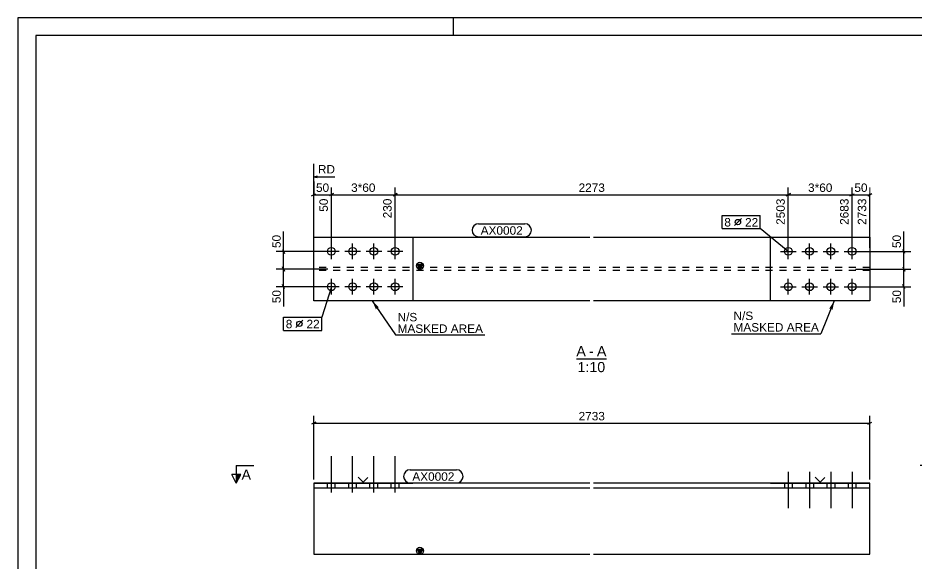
# Model space of a CAD drawing. Header units: millimetres. Extents: x -83 to 337, y -156 to 141.
# Drawn here: x -83.5 to 170.1, y -12.6 to 141.5 of the extents above; entities that cross this region are included whole.
import ezdxf

# ---------------------------------------------------------------- set-up
doc = ezdxf.new("R2010")
doc.units = ezdxf.units.MM
doc.linetypes.add('DXK_LINE_DOT2', pattern=[3.9198, 1.9599, -1.9599])
doc.styles.add('Arial', font='ARIAL.TTF', dxfattribs={"height": 0.2})

# ---------------------------------------------------------------- blocks, each defined once
blk = doc.blocks.new('Unknown-43706069-1412')
at = {"color": 5, "linetype": 'Continuous'}
for p, q in [((336.52, 141.47), (-83.48, 141.47)), ((-83.48, 141.47), (-83.48, -155.53)), ((331.52, 136.47), (-78.48, 136.47)), ((-78.48, 136.47), (-78.48, -150.53))]:
    blk.add_line(p, q, dxfattribs=at)
at = {"color": 7, "linetype": 'Continuous'}
blk.add_line((39.52, 136.47), (39.52, 141.47), dxfattribs=at)
blk = doc.blocks.new('Unknown-43706069-13 - 2987')
at = {"color": 6, "linetype": 'Continuous'}
blk.add_line((74.16, 45.14), (82.63, 45.14), dxfattribs=at)
at = {"color": 0, "linetype": 'Continuous'}
for points in [[(76.83, 45.89), (76.83, 48.89), (74.16, 48.89), (74.16, 45.89)], [(82.29, 41.39), (82.29, 44.39), (74.5, 44.39), (74.5, 41.39)]]:
    blk.add_wipeout(points, dxfattribs=at)
at = {"color": 6, "linetype": 'Continuous', "style": 'Arial'}
blk.add_text('1:10', height=2.865, dxfattribs=at).set_placement((74.5, 41.39))
at = {"color": 0, "linetype": 'Continuous'}
blk.add_wipeout([(79.06, 45.89), (79.06, 48.89), (77.73, 48.89), (77.73, 45.89)], dxfattribs=at)
at = {"color": 6, "linetype": 'Continuous', "style": 'Arial'}
blk.add_text('A', height=2.87, dxfattribs=at).set_placement((74.16, 45.89))
at = {"color": 0, "linetype": 'Continuous'}
blk.add_wipeout([(82.63, 45.89), (82.63, 48.89), (79.96, 48.89), (79.96, 45.89)], dxfattribs=at)
at = {"color": 6, "linetype": 'Continuous', "style": 'Arial'}
for s, p in [('A', (79.96, 45.89)), ('-', (77.73, 45.89))]:
    blk.add_text(s, height=2.87, dxfattribs=at).set_placement(p)
blk = doc.blocks.new('Bolt-43706069-1159 - 1155')
at = {"color": 3, "linetype": 'Continuous'}
for p, q in [((5, 7.4), (5, 17.65)), ((5, 7.4), (5, 17.65)), ((11, 7.4), (11, 17.65)), ((11, 7.4), (11, 17.65)), ((17, 7.4), (17, 17.65)), ((17, 7.4), (17, 17.65)), ((23, 7.4), (23, 17.65)), ((23, 7.4), (23, 17.65)), ((3.9, 8.65), (3.9, 10)), ((3.9, 8.65), (3.9, 10)), ((6.1, 8.65), (6.1, 10)), ((6.1, 8.65), (6.1, 10)), ((9.9, 8.65), (9.9, 10)), ((9.9, 8.65), (9.9, 10)), ((12.1, 8.65), (12.1, 10)), ((12.1, 8.65), (12.1, 10)), ((15.9, 8.65), (15.9, 10)), ((15.9, 8.65), (15.9, 10)), ((18.1, 8.65), (18.1, 10)), ((18.1, 8.65), (18.1, 10)), ((21.9, 8.65), (21.9, 10)), ((21.9, 8.65), (21.9, 10)), ((24.1, 8.65), (24.1, 10)), ((24.1, 8.65), (24.1, 10))]:
    blk.add_line(p, q, dxfattribs=at)
blk = doc.blocks.new('Part-43706069-1158 - 1155')
at = {"linetype": 'Continuous'}
blk.add_hatch(color=2, dxfattribs=at).paths.add_polyline_path([(30, -10), (29.2, -8.6), (30.8, -8.6)])
at = {"color": 2, "linetype": 'Continuous'}
for p, q in [((14, 10.3), (12.6, 11.7)), ((14, 10.3), (15.3, 11.6)), ((143, 10.3), (141.6, 11.7)), ((143, 10.3), (144.3, 11.6)), ((78, 10), (0, 10)), ((0, 10), (0, -10)), ((78, 8.65), (0, 8.65)), ((157, 10), (79, 10)), ((157, 8.65), (79, 8.65)), ((157, -10), (157, 10)), ((0, -10), (78, -10)), ((30, -10), (29.2, -8.6)), ((29.2, -8.6), (30.8, -8.6)), ((30.8, -8.6), (30, -10)), ((79, -10), (157, -10))]:
    blk.add_line(p, q, dxfattribs=at)
blk.add_circle((30, -9.1), 1, dxfattribs=at)
blk = doc.blocks.new('Bolt-43706069-1160 - 1155')
at = {"color": 3, "linetype": 'Continuous'}
for p, q in [((134, 13.25), (134, 3)), ((134, 13.25), (134, 3)), ((140, 13.25), (140, 3)), ((140, 13.25), (140, 3)), ((146, 13.25), (146, 3)), ((146, 13.25), (146, 3)), ((152, 13.25), (152, 3)), ((152, 13.25), (152, 3)), ((132.9, 10), (132.9, 8.65)), ((132.9, 10), (132.9, 8.65)), ((135.1, 10), (135.1, 8.65)), ((135.1, 10), (135.1, 8.65)), ((138.9, 10), (138.9, 8.65)), ((138.9, 10), (138.9, 8.65)), ((141.1, 10), (141.1, 8.65)), ((141.1, 10), (141.1, 8.65)), ((144.9, 10), (144.9, 8.65)), ((144.9, 10), (144.9, 8.65)), ((147.1, 10), (147.1, 8.65)), ((147.1, 10), (147.1, 8.65)), ((150.9, 10), (150.9, 8.65)), ((150.9, 10), (150.9, 8.65)), ((153.1, 10), (153.1, 8.65)), ((153.1, 10), (153.1, 8.65))]:
    blk.add_line(p, q, dxfattribs=at)
blk = doc.blocks.new('Surfacing-43706069-1161 - 1155')
at = {"color": 7, "linetype": 'Continuous'}
for p, q in [((157, 10.05), (129, 10.05)), ((129, 10.05), (129, 10)), ((129, 10), (157, 10)), ((157, 10), (157, 10.05))]:
    blk.add_line(p, q, dxfattribs=at)
blk = doc.blocks.new('Surfacing-43706069-1162 - 1155')
at = {"color": 7, "linetype": 'Continuous'}
for p, q in [((28, 10.05), (0, 10.05)), ((0, 10.05), (0, 10)), ((0, 10), (28, 10)), ((28, 10), (28, 10.05))]:
    blk.add_line(p, q, dxfattribs=at)
blk = doc.blocks.new('Part-43706069-2989 - 2987')
at = {"linetype": 'Continuous'}
blk.add_hatch(color=2, dxfattribs=at).paths.add_polyline_path([(30, 70.52), (29.2, 71.92), (30.8, 71.92)])
at = {"color": 2, "linetype": 'Continuous'}
for p, q in [((0, 61.52), (0, 79.52)), ((0, 79.52), (78, 79.52)), ((79, 79.52), (157, 79.52)), ((157, 79.52), (157, 61.52)), ((30, 70.52), (29.2, 71.92)), ((29.2, 71.92), (30.8, 71.92)), ((30.8, 71.92), (30, 70.52)), ((78, 61.52), (0, 61.52)), ((157, 61.52), (79, 61.52))]:
    blk.add_line(p, q, dxfattribs=at)
at = {"color": 7, "linetype": 'DXK_LINE_DOT2'}
for p, q in [((78, 70.95), (0, 70.95)), ((78, 70.09), (0, 70.09)), ((157, 70.95), (79, 70.95)), ((157, 70.09), (79, 70.09))]:
    blk.add_line(p, q, dxfattribs=at)
at = {"color": 2, "linetype": 'Continuous'}
blk.add_circle((30, 71.42), 1, dxfattribs=at)
blk = doc.blocks.new('Bolt-43706069-2990 - 2987')
at = {"color": 3, "linetype": 'Continuous'}
for p, q in [((5, 73.32), (5, 77.72)), ((11, 73.32), (11, 77.72)), ((17, 73.32), (17, 77.72)), ((23, 73.32), (23, 77.72)), ((7.2, 75.52), (2.8, 75.52)), ((13.2, 75.52), (8.8, 75.52)), ((19.2, 75.52), (14.8, 75.52)), ((25.2, 75.52), (20.8, 75.52)), ((5, 63.32), (5, 67.72)), ((11, 63.32), (11, 67.72)), ((17, 63.32), (17, 67.72)), ((23, 63.32), (23, 67.72)), ((7.2, 65.52), (2.8, 65.52)), ((13.2, 65.52), (8.8, 65.52)), ((19.2, 65.52), (14.8, 65.52)), ((25.2, 65.52), (20.8, 65.52))]:
    blk.add_line(p, q, dxfattribs=at)
for centre in [(5, 75.52), (11, 75.52), (17, 75.52), (23, 75.52), (5, 65.52), (11, 65.52), (17, 65.52), (23, 65.52)]:
    blk.add_circle(centre, 1.1, dxfattribs=at)
blk = doc.blocks.new('Bolt-43706069-2991 - 2987')
at = {"color": 3, "linetype": 'Continuous'}
for p, q in [((134, 73.32), (134, 77.72)), ((140, 73.32), (140, 77.72)), ((146, 73.32), (146, 77.72)), ((152, 73.32), (152, 77.72)), ((131.8, 75.52), (136.2, 75.52)), ((137.8, 75.52), (142.2, 75.52)), ((143.8, 75.52), (148.2, 75.52)), ((149.8, 75.52), (154.2, 75.52)), ((134, 63.32), (134, 67.72)), ((140, 63.32), (140, 67.72)), ((146, 63.32), (146, 67.72)), ((152, 63.32), (152, 67.72)), ((131.8, 65.52), (136.2, 65.52)), ((137.8, 65.52), (142.2, 65.52)), ((143.8, 65.52), (148.2, 65.52)), ((149.8, 65.52), (154.2, 65.52))]:
    blk.add_line(p, q, dxfattribs=at)
for centre in [(134, 75.52), (140, 75.52), (146, 75.52), (152, 75.52), (134, 65.52), (140, 65.52), (146, 65.52), (152, 65.52)]:
    blk.add_circle(centre, 1.1, dxfattribs=at)
blk = doc.blocks.new('Surfacing-43706069-2992 - 2987')
at = {"color": 7, "linetype": 'Continuous'}
for p, q in [((0, 61.52), (0, 79.52)), ((0, 79.52), (28, 79.52)), ((28, 79.52), (28, 61.52)), ((28, 61.52), (0, 61.52))]:
    blk.add_line(p, q, dxfattribs=at)
blk = doc.blocks.new('Surfacing-43706069-2993 - 2987')
at = {"color": 7, "linetype": 'Continuous'}
for p, q in [((129, 61.52), (129, 79.52)), ((129, 79.52), (157, 79.52)), ((157, 79.52), (157, 61.52)), ((157, 61.52), (129, 61.52))]:
    blk.add_line(p, q, dxfattribs=at)
blk = doc.blocks.new('StraightDimension-43706069-1208 - 1155')
at = {"color": 7, "linetype": 'Continuous'}
for p, q in [((0, 11.05), (0, 29.01)), ((157, 11.05), (157, 29.01)), ((0.6, 27.26), (-0.6, 26.66)), ((0, 26.96), (157, 26.96)), ((156.4, 26.66), (157.6, 27.26))]:
    blk.add_line(p, q, dxfattribs=at)
at = {"color": 0}
blk.add_wipeout([(82.71, 27.26), (82.71, 30.76), (74.29, 30.76), (74.29, 27.26)], dxfattribs=at)
at = {"color": 7, "style": 'Arial'}
blk.add_text('2733', height=2.388, dxfattribs=at).set_placement((74.79, 27.76))
blk = doc.blocks.new('StraightDimension-43706069-3060 - 2987')
at = {"color": 7, "linetype": 'Continuous'}
for p, q in [((-8.8, 71.12), (-8.2, 69.92)), ((4, 70.52), (-10.55, 70.52)), ((-8.5, 65.52), (-8.5, 70.52)), ((-8.2, 64.92), (-8.8, 66.12)), ((4, 65.52), (-10.55, 65.52))]:
    blk.add_line(p, q, dxfattribs=at)
at = {"color": 0}
blk.add_wipeout([(-8.8, 65.08), (-12.3, 65.08), (-12.3, 60.38), (-8.8, 60.38)], dxfattribs=at)
at = {"color": 7, "linetype": 'Continuous'}
blk.add_line((-8.5, 65.52), (-8.5, 59.94), dxfattribs=at)
blk.add_line((-8.5, 65.52), (-8.5, 59.94), dxfattribs=at)
at = {"color": 7, "style": 'Arial'}
blk.add_text('50', height=2.388, rotation=90.0002, dxfattribs=at).set_placement((-9.3, 60.88))
blk = doc.blocks.new('StraightDimension-43706069-3005 - 2987')
at = {"color": 7, "linetype": 'Continuous'}
for p, q in [((-0.6, 91.22), (0.6, 91.82)), ((0, 76.52), (0, 93.57)), ((0, 91.52), (5, 91.52)), ((5.6, 91.82), (4.4, 91.22)), ((5, 76.52), (5, 93.57))]:
    blk.add_line(p, q, dxfattribs=at)
at = {"color": 0, "linetype": 'Continuous'}
blk.add_wipeout([(6.52, 97.02), (6.52, 100.52), (0.7, 100.52), (0.7, 97.02)], dxfattribs=at)
at = {"color": 7, "linetype": 'Continuous', "style": 'Arial'}
blk.add_text('RD', height=2.388, dxfattribs=at).set_placement((1.2, 97.52))
at = {"color": 0}
blk.add_wipeout([(4.85, 91.82), (4.85, 95.32), (0.15, 95.32), (0.15, 91.82)], dxfattribs=at)
at = {"color": 7, "linetype": 'Continuous'}
for p in [(1, 96.77), (1, 96.27), (6.02, 96.52)]:
    blk.add_line(p, (0, 96.52), dxfattribs=at)
at = {"color": 7, "style": 'Arial'}
blk.add_text('50', height=2.388, dxfattribs=at).set_placement((0.65, 92.32))
at = {"color": 0, "linetype": 'Continuous'}
blk.add_wipeout([(4.5, 90.92), (1, 90.92), (1, 86.21), (4.5, 86.21)], dxfattribs=at)
at = {"color": 7, "linetype": 'Continuous'}
blk.add_line((0, 76.52), (0, 100.27), dxfattribs=at)
at = {"color": 7, "linetype": 'Continuous', "style": 'Arial'}
blk.add_text('50', height=2.388, rotation=90.0002, dxfattribs=at).set_placement((4, 86.71))
blk = doc.blocks.new('StraightDimension-43706069-3007 - 2987')
at = {"color": 7, "linetype": 'Continuous'}
for p, q in [((5.6, 91.82), (4.4, 91.22)), ((5, 76.52), (5, 93.57)), ((5, 91.52), (11, 91.52))]:
    blk.add_line(p, q, dxfattribs=at)
at = {"color": 0}
blk.add_wipeout([(17.93, 91.82), (17.93, 95.32), (10.07, 95.32), (10.07, 91.82)], dxfattribs=at)
at = {"color": 7, "style": 'Arial'}
blk.add_text('3*60', height=2.388, dxfattribs=at).set_placement((10.57, 92.32))
blk = doc.blocks.new('StraightDimension-43706069-3008 - 2987')
at = {"color": 7, "linetype": 'Continuous'}
blk.add_line((11, 91.52), (17, 91.52), dxfattribs=at)
blk = doc.blocks.new('StraightDimension-43706069-3009 - 2987')
at = {"color": 7, "linetype": 'Continuous'}
for p, q in [((17, 91.52), (23, 91.52)), ((22.4, 91.22), (23.6, 91.82)), ((23, 76.52), (23, 91.99))]:
    blk.add_line(p, q, dxfattribs=at)
at = {"color": 0, "linetype": 'Continuous'}
blk.add_wipeout([(22.5, 90.92), (19, 90.92), (19, 84.36), (22.5, 84.36)], dxfattribs=at)
at = {"color": 7, "linetype": 'Continuous', "style": 'Arial'}
blk.add_text('230', height=2.388, rotation=90.0002, dxfattribs=at).set_placement((22, 84.86))
blk = doc.blocks.new('StraightDimension-43706069-3010 - 2987')
at = {"color": 7, "linetype": 'Continuous'}
for p, q in [((23.6, 91.82), (22.4, 91.22)), ((23, 76.52), (23, 93.57)), ((23, 91.52), (134, 91.52)), ((133.4, 91.22), (134.6, 91.82)), ((134, 76.52), (134, 93.57))]:
    blk.add_line(p, q, dxfattribs=at)
at = {"color": 0}
blk.add_wipeout([(82.71, 91.82), (82.71, 95.32), (74.29, 95.32), (74.29, 91.82)], dxfattribs=at)
at = {"color": 0, "linetype": 'Continuous'}
blk.add_wipeout([(133.5, 90.92), (130, 90.92), (130, 82.51), (133.5, 82.51)], dxfattribs=at)
at = {"color": 7, "style": 'Arial'}
blk.add_text('2273', height=2.388, dxfattribs=at).set_placement((74.79, 92.32))
at = {"color": 7, "linetype": 'Continuous', "style": 'Arial'}
blk.add_text('2503', height=2.388, rotation=90.0002, dxfattribs=at).set_placement((133, 83.01))
blk = doc.blocks.new('StraightDimension-43706069-3011 - 2987')
at = {"color": 7, "linetype": 'Continuous'}
for p, q in [((134.6, 91.82), (133.4, 91.22)), ((134, 76.52), (134, 93.57)), ((134, 91.52), (140, 91.52))]:
    blk.add_line(p, q, dxfattribs=at)
at = {"color": 0}
blk.add_wipeout([(146.93, 91.82), (146.93, 95.32), (139.07, 95.32), (139.07, 91.82)], dxfattribs=at)
at = {"color": 7, "style": 'Arial'}
blk.add_text('3*60', height=2.388, dxfattribs=at).set_placement((139.57, 92.32))
blk = doc.blocks.new('StraightDimension-43706069-3012 - 2987')
at = {"color": 7, "linetype": 'Continuous'}
blk.add_line((140, 91.52), (146, 91.52), dxfattribs=at)
blk = doc.blocks.new('StraightDimension-43706069-3013 - 2987')
at = {"color": 7, "linetype": 'Continuous'}
for p, q in [((146, 91.52), (152, 91.52)), ((151.4, 91.22), (152.6, 91.82)), ((152, 76.52), (152, 91.99))]:
    blk.add_line(p, q, dxfattribs=at)
at = {"color": 0, "linetype": 'Continuous'}
blk.add_wipeout([(151.5, 90.92), (148, 90.92), (148, 82.51), (151.5, 82.51)], dxfattribs=at)
at = {"color": 7, "linetype": 'Continuous', "style": 'Arial'}
blk.add_text('2683', height=2.388, rotation=90.0002, dxfattribs=at).set_placement((151, 83.01))
blk = doc.blocks.new('StraightDimension-43706069-3014 - 2987')
at = {"color": 7, "linetype": 'Continuous'}
for p, q in [((152.6, 91.82), (151.4, 91.22)), ((152, 76.52), (152, 93.57)), ((152, 91.52), (157, 91.52)), ((156.4, 91.22), (157.6, 91.82)), ((157, 76.52), (157, 93.57))]:
    blk.add_line(p, q, dxfattribs=at)
at = {"color": 0}
blk.add_wipeout([(156.85, 91.82), (156.85, 95.32), (152.15, 95.32), (152.15, 91.82)], dxfattribs=at)
at = {"color": 7, "style": 'Arial'}
blk.add_text('50', height=2.388, dxfattribs=at).set_placement((152.65, 92.32))
at = {"color": 0, "linetype": 'Continuous'}
blk.add_wipeout([(156.5, 90.92), (153, 90.92), (153, 82.51), (156.5, 82.51)], dxfattribs=at)
at = {"color": 7, "linetype": 'Continuous', "style": 'Arial'}
blk.add_text('2733', height=2.388, rotation=90.0002, dxfattribs=at).set_placement((156, 83.01))
blk = doc.blocks.new('StraightDimension-43706069-3059 - 2987')
at = {"color": 7, "linetype": 'Continuous'}
for p, q in [((-8.8, 76.12), (-8.2, 74.92)), ((4, 75.52), (-10.55, 75.52)), ((-8.5, 70.52), (-8.5, 75.52)), ((-8.2, 69.92), (-8.8, 71.12)), ((4, 70.52), (-10.55, 70.52))]:
    blk.add_line(p, q, dxfattribs=at)
at = {"color": 0}
blk.add_wipeout([(-8.8, 80.66), (-12.3, 80.66), (-12.3, 75.96), (-8.8, 75.96)], dxfattribs=at)
at = {"color": 7, "linetype": 'Continuous'}
blk.add_line((-8.5, 75.52), (-8.5, 81.1), dxfattribs=at)
blk.add_line((-8.5, 75.52), (-8.5, 81.1), dxfattribs=at)
at = {"color": 7, "style": 'Arial'}
blk.add_text('50', height=2.388, rotation=90.0002, dxfattribs=at).set_placement((-9.3, 76.46))
blk = doc.blocks.new('StraightDimension-43706069-3080 - 2987')
at = {"color": 7, "linetype": 'Continuous'}
for p, q in [((166.89, 74.92), (166.29, 76.12)), ((153, 75.52), (168.59, 75.52)), ((166.59, 70.52), (166.59, 75.52)), ((166.29, 71.12), (166.89, 69.92)), ((153, 70.52), (168.59, 70.52))]:
    blk.add_line(p, q, dxfattribs=at)
at = {"color": 0}
blk.add_wipeout([(166.29, 80.66), (162.79, 80.66), (162.79, 75.96), (166.29, 75.96)], dxfattribs=at)
at = {"color": 7, "linetype": 'Continuous'}
blk.add_line((166.59, 75.52), (166.59, 81.1), dxfattribs=at)
blk.add_line((166.59, 75.52), (166.59, 81.1), dxfattribs=at)
at = {"color": 7, "style": 'Arial'}
blk.add_text('50', height=2.388, rotation=90.0002, dxfattribs=at).set_placement((165.79, 76.46))
blk = doc.blocks.new('StraightDimension-43706069-3081 - 2987')
at = {"color": 7, "linetype": 'Continuous'}
for p, q in [((166.29, 71.12), (166.89, 69.92)), ((153, 70.52), (168.59, 70.52)), ((166.59, 65.52), (166.59, 70.52)), ((166.89, 64.92), (166.29, 66.12)), ((153, 65.52), (168.59, 65.52))]:
    blk.add_line(p, q, dxfattribs=at)
at = {"color": 0}
blk.add_wipeout([(166.29, 65.08), (162.79, 65.08), (162.79, 60.38), (166.29, 60.38)], dxfattribs=at)
at = {"color": 7, "linetype": 'Continuous'}
blk.add_line((166.59, 65.52), (166.59, 59.94), dxfattribs=at)
blk.add_line((166.59, 65.52), (166.59, 59.94), dxfattribs=at)
at = {"color": 7, "style": 'Arial'}
blk.add_text('50', height=2.388, rotation=90.0002, dxfattribs=at).set_placement((165.79, 60.88))
blk = doc.blocks.new('Mark-43706069-1260 - 1155')
at = {"color": 0}
blk.add_wipeout([(39.71, 10.7), (39.71, 13.2), (27.85, 13.2), (27.85, 10.7)], dxfattribs=at)
blk.add_wipeout([(39.71, 10.7), (39.71, 13.2), (27.85, 13.2), (27.85, 10.7)], dxfattribs=at)
at = {"color": 3, "linetype": 'Continuous'}
for p, q in [((27.25, 13.8), (40.31, 13.8)), ((27.25, 10.1), (40.31, 10.1))]:
    blk.add_line(p, q, dxfattribs=at)
for centre, start, end in [((27.25, 11.95), 90, 270), ((40.31, 11.95), 270, 90)]:
    blk.add_arc(centre, 1.85, start, end, dxfattribs=at)
at = {"color": 3, "style": 'Arial'}
blk.add_text('AX0002', height=2.388, dxfattribs=at).set_placement((27.85, 10.7))
blk = doc.blocks.new('SectionMark-43706069-2996 - 1155')
at = {"color": 6, "linetype": 'Continuous'}
for p, q in [((-21.86, 15), (-21.86, 10)), ((176.26, 15), (176.26, 10)), ((-21.86, 10), (-23.11, 12.5)), ((177.51, 12.5), (176.26, 10))]:
    blk.add_line(p, q, dxfattribs=at)
at = {"color": 0, "linetype": 'Continuous'}
for points in [[(-17.69, 11), (-17.69, 14), (-20.36, 14), (-20.36, 11)], [(174.76, 11), (174.76, 14), (172.09, 14), (172.09, 11)]]:
    blk.add_wipeout(points, dxfattribs=at)
at = {"linetype": 'Continuous'}
for points in [[(-21.86, 12.5), (-20.61, 12.5), (-21.86, 10)], [(175.01, 12.5), (176.26, 12.5), (176.26, 10)]]:
    blk.add_hatch(color=6, dxfattribs=at).paths.add_polyline_path(points)
at = {"color": 6, "linetype": 'Continuous'}
for p, q in [((-21.86, 15), (-16.86, 15)), ((176.26, 15), (171.26, 15)), ((-20.61, 12.5), (-23.11, 12.5)), ((-21.86, 10), (-20.61, 12.5)), ((175.01, 12.5), (177.51, 12.5)), ((176.26, 10), (175.01, 12.5))]:
    blk.add_line(p, q, dxfattribs=at)
at = {"color": 6, "linetype": 'Continuous', "style": 'Arial'}
for p in [(-20.36, 11), (172.09, 11)]:
    blk.add_text('A', height=2.87, dxfattribs=at).set_placement(p)
blk = doc.blocks.new('Text-43706069-3142 - 2987')
at = {"linetype": 'Continuous'}
blk.add_hatch(color=7, dxfattribs=at).paths.add_polyline_path([(17.55, 59.17), (16.56, 61.52), (18.37, 59.73)])
at = {"color": 0, "linetype": 'Continuous'}
blk.add_wipeout([(47.76, 52.49), (47.76, 54.99), (23.69, 54.99), (23.69, 52.49)], dxfattribs=at)
at = {"color": 7, "linetype": 'Continuous'}
blk.add_line((23.09, 51.89), (48.36, 51.89), dxfattribs=at)
at = {"color": 0, "linetype": 'Continuous'}
blk.add_wipeout([(29.24, 55.74), (29.24, 58.24), (23.69, 58.24), (23.69, 55.74)], dxfattribs=at)
at = {"color": 7, "linetype": 'Continuous'}
blk.add_line((16.56, 61.52), (23.09, 51.89), dxfattribs=at)
at = {"color": 7, "linetype": 'Continuous', "style": 'Arial'}
for s, height, p in [('N/', 2.388, (23.69, 55.74)), ('S', 2.39, (27.02, 55.74)), ('MASKED AREA', 2.3877, (23.69, 52.49))]:
    blk.add_text(s, height=height, dxfattribs=at).set_placement(p)
blk = doc.blocks.new('Mark-43706069-3100 - 2987')
at = {"color": 0}
blk.add_wipeout([(117.79, 82.54), (117.79, 85.04), (115.93, 85.04), (115.93, 82.54)], dxfattribs=at)
blk.add_wipeout([(117.79, 82.54), (117.79, 85.04), (115.93, 85.04), (115.93, 82.54)], dxfattribs=at)
at = {"color": 3, "linetype": 'Continuous'}
blk.add_line((115.33, 81.94), (115.33, 85.64), dxfattribs=at)
at = {"color": 0}
blk.add_wipeout([(121.04, 82.54), (121.04, 85.04), (118.54, 85.04), (118.54, 82.54)], dxfattribs=at)
at = {"color": 3, "style": 'Arial'}
blk.add_text('8', height=2.39, dxfattribs=at).set_placement((115.93, 82.54))
at = {"color": 0}
blk.add_wipeout([(125.49, 82.54), (125.49, 85.04), (121.79, 85.04), (121.79, 82.54)], dxfattribs=at)
blk.add_wipeout([(125.49, 82.54), (125.49, 85.04), (121.79, 85.04), (121.79, 82.54)], dxfattribs=at)
at = {"color": 3, "linetype": 'Continuous'}
for p, q in [((115.33, 85.64), (126.09, 85.64)), ((118.79, 82.79), (120.79, 84.79)), ((126.09, 81.94), (126.09, 85.64)), ((115.33, 81.94), (126.09, 81.94)), ((134, 75.52), (126.09, 81.94))]:
    blk.add_line(p, q, dxfattribs=at)
blk.add_circle((119.79, 83.79), 0.75, dxfattribs=at)
at = {"color": 3, "style": 'Arial'}
blk.add_text('22', height=2.388, dxfattribs=at).set_placement((121.79, 82.54))
blk = doc.blocks.new('Mark-43706069-3105 - 2987')
at = {"color": 0}
blk.add_wipeout([(-6.02, 53.79), (-6.02, 56.29), (-7.88, 56.29), (-7.88, 53.79)], dxfattribs=at)
blk.add_wipeout([(-6.02, 53.79), (-6.02, 56.29), (-7.88, 56.29), (-7.88, 53.79)], dxfattribs=at)
at = {"color": 3, "linetype": 'Continuous'}
blk.add_line((-8.48, 53.19), (-8.48, 56.89), dxfattribs=at)
at = {"color": 0}
blk.add_wipeout([(-2.77, 53.79), (-2.77, 56.29), (-5.27, 56.29), (-5.27, 53.79)], dxfattribs=at)
at = {"color": 3, "style": 'Arial'}
blk.add_text('8', height=2.39, dxfattribs=at).set_placement((-7.88, 53.79))
at = {"color": 0}
blk.add_wipeout([(1.68, 53.79), (1.68, 56.29), (-2.02, 56.29), (-2.02, 53.79)], dxfattribs=at)
blk.add_wipeout([(1.68, 53.79), (1.68, 56.29), (-2.02, 56.29), (-2.02, 53.79)], dxfattribs=at)
at = {"color": 3, "linetype": 'Continuous'}
for p, q in [((5, 65.52), (2.28, 56.89)), ((-8.48, 56.89), (2.28, 56.89)), ((-5.02, 54.04), (-3.02, 56.04)), ((2.28, 53.19), (2.28, 56.89)), ((-8.48, 53.19), (2.28, 53.19))]:
    blk.add_line(p, q, dxfattribs=at)
blk.add_circle((-4.02, 55.04), 0.75, dxfattribs=at)
at = {"color": 3, "style": 'Arial'}
blk.add_text('22', height=2.388, dxfattribs=at).set_placement((-2.02, 53.79))
blk = doc.blocks.new('Mark-43706069-3110 - 2987')
at = {"color": 0}
blk.add_wipeout([(59.01, 80.22), (59.01, 82.72), (47.15, 82.72), (47.15, 80.22)], dxfattribs=at)
blk.add_wipeout([(59.01, 80.22), (59.01, 82.72), (47.15, 82.72), (47.15, 80.22)], dxfattribs=at)
at = {"color": 3, "linetype": 'Continuous'}
for p, q in [((46.55, 83.32), (59.61, 83.32)), ((46.55, 79.62), (59.61, 79.62))]:
    blk.add_line(p, q, dxfattribs=at)
for centre, start, end in [((46.55, 81.47), 90, 270), ((59.61, 81.47), 270, 90)]:
    blk.add_arc(centre, 1.85, start, end, dxfattribs=at)
at = {"color": 3, "style": 'Arial'}
blk.add_text('AX0002', height=2.388, dxfattribs=at).set_placement((47.15, 80.22))
blk = doc.blocks.new('Text-43706069-3113 - 2987')
at = {"linetype": 'Continuous'}
blk.add_hatch(color=7, dxfattribs=at).paths.add_polyline_path([(145.56, 59.39), (146.97, 61.52), (146.49, 59.02)])
at = {"color": 0, "linetype": 'Continuous'}
blk.add_wipeout([(142.6, 52.86), (142.6, 55.36), (118.53, 55.36), (118.53, 52.86)], dxfattribs=at)
at = {"color": 7, "linetype": 'Continuous'}
for p in [(146.97, 61.52), (117.93, 52.26)]:
    blk.add_line(p, (143.2, 52.26), dxfattribs=at)
at = {"color": 0, "linetype": 'Continuous'}
blk.add_wipeout([(124.08, 56.11), (124.08, 58.61), (118.53, 58.61), (118.53, 56.11)], dxfattribs=at)
at = {"color": 7, "linetype": 'Continuous', "style": 'Arial'}
for s, height, p in [('N/', 2.388, (118.53, 56.11)), ('S', 2.39, (121.86, 56.11)), ('MASKED AREA', 2.3877, (118.53, 52.86))]:
    blk.add_text(s, height=height, dxfattribs=at).set_placement(p)

msp = doc.modelspace()

# ---------------------------------------------------------------- block references
for name in ['Unknown-43706069-1412', 'Part-43706069-2989 - 2987', 'Surfacing-43706069-2992 - 2987', 'Surfacing-43706069-2993 - 2987', 'Bolt-43706069-2990 - 2987', 'Bolt-43706069-2991 - 2987', 'Bolt-43706069-1159 - 1155', 'Bolt-43706069-1160 - 1155', 'Part-43706069-1158 - 1155', 'Surfacing-43706069-1162 - 1155', 'Surfacing-43706069-1161 - 1155']:
    msp.add_blockref(name, (0, 0))

# ---------------------------------------------------------------- next in the draw order: block references
for name in ['StraightDimension-43706069-3005 - 2987', 'StraightDimension-43706069-3060 - 2987', 'Text-43706069-3142 - 2987', 'Text-43706069-3113 - 2987', 'Unknown-43706069-13 - 2987', 'StraightDimension-43706069-1208 - 1155']:
    msp.add_blockref(name, (0, 0))

# ---------------------------------------------------------------- next in the draw order: block references
for name in ['StraightDimension-43706069-3007 - 2987', 'Mark-43706069-3105 - 2987', 'Mark-43706069-1260 - 1155']:
    msp.add_blockref(name, (0, 0))

# ---------------------------------------------------------------- next in the draw order: block references
for name in ['StraightDimension-43706069-3008 - 2987', 'StraightDimension-43706069-3059 - 2987', 'SectionMark-43706069-2996 - 1155']:
    msp.add_blockref(name, (0, 0))

# ---------------------------------------------------------------- next in the draw order: block references
msp.add_blockref('StraightDimension-43706069-3009 - 2987', (0, 0))

# ---------------------------------------------------------------- next in the draw order: block references
msp.add_blockref('StraightDimension-43706069-3010 - 2987', (0, 0))

# ---------------------------------------------------------------- next in the draw order: block references
for name in ['StraightDimension-43706069-3011 - 2987', 'Mark-43706069-3110 - 2987']:
    msp.add_blockref(name, (0, 0))

# ---------------------------------------------------------------- next in the draw order: block references
for name in ['StraightDimension-43706069-3012 - 2987', 'Mark-43706069-3100 - 2987']:
    msp.add_blockref(name, (0, 0))

# ---------------------------------------------------------------- next in the draw order: block references
msp.add_blockref('StraightDimension-43706069-3013 - 2987', (0, 0))

# ---------------------------------------------------------------- next in the draw order: block references
msp.add_blockref('StraightDimension-43706069-3014 - 2987', (0, 0))

# ---------------------------------------------------------------- next in the draw order: block references
msp.add_blockref('StraightDimension-43706069-3080 - 2987', (0, 0))

# ---------------------------------------------------------------- next in the draw order: block references
msp.add_blockref('StraightDimension-43706069-3081 - 2987', (0, 0))

doc.saveas('drawing.dxf')
